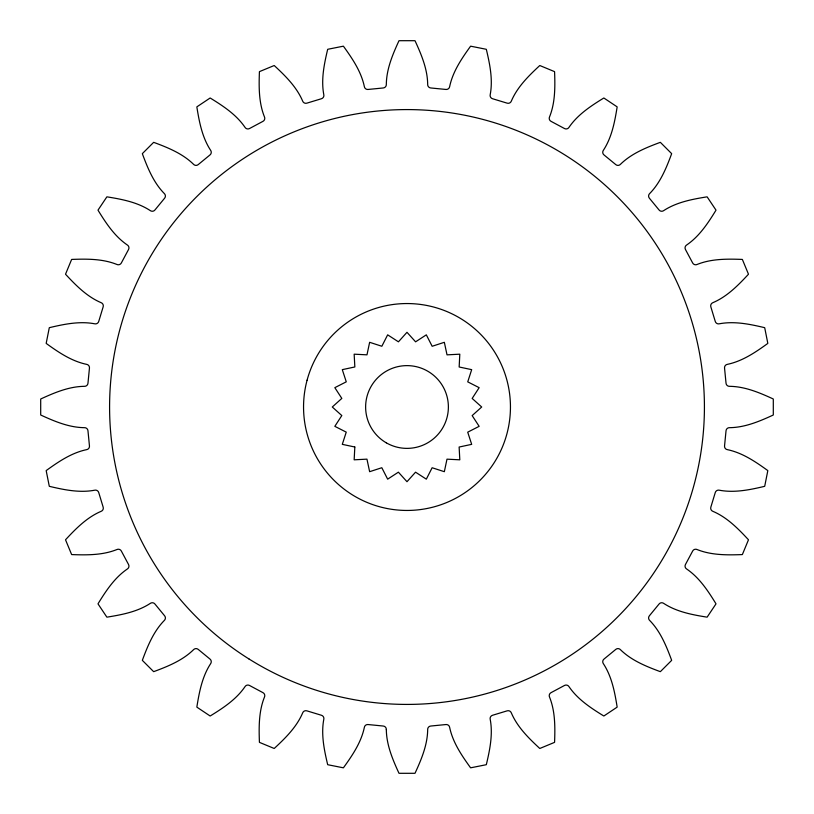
<?xml version="1.0" encoding="UTF-8"?>
<svg xmlns="http://www.w3.org/2000/svg" width="814" height="814" viewBox="0 0 814 814"><rect width="100%" height="100%" fill="white"/><g stroke="black" fill="none" stroke-linecap="round" stroke-linejoin="round"><path stroke-width="1.22" d="M386.324 729.619C386.487 744.983 392.684 759.554 398.992 773.3L415.008 773.3C421.316 759.554 427.513 744.983 427.676 729.619A3.388 3.388 0 0 1 430.83 726.027L445.869 724.552A3.388 3.388 0 0 1 449.664 727.451C452.818 742.49 461.742 755.565 470.604 767.826L486.314 764.702C489.814 749.979 493.05 734.482 490.221 719.393A3.388 3.388 0 0 1 492.612 715.252L507.071 710.866A3.388 3.388 0 0 1 511.365 712.972C517.389 727.106 528.693 738.186 539.784 748.483L554.578 742.358C555.138 727.238 555.29 711.405 549.562 697.15A3.388 3.388 0 0 1 551.109 692.622L564.428 685.5A3.388 3.388 0 0 1 569.047 686.731C577.716 699.419 590.964 708.088 603.846 716.015L617.165 707.122C614.763 692.185 611.833 676.627 603.428 663.766A3.388 3.388 0 0 1 604.059 659.025L615.73 649.44A3.388 3.388 0 0 1 620.512 649.745C631.481 660.49 646.163 666.412 660.347 671.672L671.672 660.347C666.412 646.163 660.49 631.481 649.745 620.512A3.388 3.388 0 0 1 649.44 615.73L659.025 604.059A3.388 3.388 0 0 1 663.766 603.428C676.627 611.833 692.185 614.763 707.122 617.165L716.015 603.846C708.088 590.964 699.419 577.716 686.731 569.047A3.388 3.388 0 0 1 685.5 564.428L692.622 551.109A3.388 3.388 0 0 1 697.15 549.562C711.405 555.29 727.238 555.138 742.358 554.578L748.483 539.784C738.186 528.693 727.106 517.389 712.972 511.365A3.388 3.388 0 0 1 710.866 507.071L715.252 492.612A3.388 3.388 0 0 1 719.393 490.221C734.482 493.05 749.979 489.814 764.702 486.314L767.826 470.604C755.565 461.742 742.49 452.818 727.451 449.664A3.388 3.388 0 0 1 724.552 445.869L726.027 430.83A3.388 3.388 0 0 1 729.619 427.676C744.983 427.513 759.554 421.316 773.3 415.008L773.3 398.992C759.554 392.684 744.983 386.487 729.619 386.324A3.388 3.388 0 0 1 726.027 383.17L724.552 368.132A3.388 3.388 0 0 1 727.451 364.336C742.49 361.182 755.565 352.259 767.826 343.396L764.702 327.686C749.979 324.186 734.482 320.95 719.393 323.779A3.388 3.388 0 0 1 715.252 321.388L710.866 306.929A3.388 3.388 0 0 1 712.972 302.635C727.106 296.611 738.186 285.307 748.483 274.216L742.358 259.422C727.238 258.862 711.405 258.71 697.15 264.438A3.388 3.388 0 0 1 692.622 262.891L685.5 249.572A3.388 3.388 0 0 1 686.731 244.953C699.419 236.284 708.088 223.036 716.015 210.154L707.122 196.835C692.185 199.237 676.627 202.167 663.766 210.572A3.388 3.388 0 0 1 659.025 209.941L649.44 198.27A3.388 3.388 0 0 1 649.745 193.488C660.49 182.519 666.412 167.837 671.672 153.653L660.347 142.328C646.163 147.588 631.481 153.51 620.512 164.255A3.388 3.388 0 0 1 615.73 164.56L604.059 154.975A3.388 3.388 0 0 1 603.428 150.234C611.833 137.373 614.763 121.815 617.165 106.878L603.846 97.985C590.964 105.912 577.716 114.581 569.047 127.269A3.388 3.388 0 0 1 564.428 128.5L551.109 121.378A3.388 3.388 0 0 1 549.562 116.85C555.29 102.595 555.138 86.762 554.578 71.642L539.784 65.517C528.693 75.814 517.389 86.895 511.365 101.028A3.388 3.388 0 0 1 507.071 103.134L492.612 98.748A3.388 3.388 0 0 1 490.221 94.607C493.05 79.518 489.814 64.021 486.314 49.298L470.604 46.174C461.742 58.435 452.818 71.51 449.664 86.549A3.388 3.388 0 0 1 445.869 89.448L430.83 87.973A3.388 3.388 0 0 1 427.676 84.381C427.513 69.017 421.316 54.446 415.008 40.7L398.992 40.7C392.684 54.446 386.487 69.017 386.324 84.381A3.388 3.388 0 0 1 383.17 87.973L368.132 89.448A3.388 3.388 0 0 1 364.336 86.549C361.182 71.51 352.259 58.435 343.396 46.174L327.686 49.298C324.186 64.021 320.95 79.518 323.779 94.607A3.388 3.388 0 0 1 321.388 98.748L306.929 103.134A3.388 3.388 0 0 1 302.635 101.028C296.611 86.895 285.307 75.814 274.216 65.517L259.422 71.642C258.862 86.762 258.71 102.595 264.438 116.85A3.388 3.388 0 0 1 262.891 121.378L249.572 128.5A3.388 3.388 0 0 1 244.953 127.269C236.284 114.581 223.036 105.912 210.154 97.985L196.835 106.878C199.237 121.815 202.167 137.373 210.572 150.234A3.388 3.388 0 0 1 209.941 154.975L198.27 164.56A3.388 3.388 0 0 1 193.488 164.255C182.519 153.51 167.837 147.588 153.653 142.328L142.328 153.653C147.588 167.837 153.51 182.519 164.255 193.488A3.388 3.388 0 0 1 164.56 198.27L154.975 209.941A3.388 3.388 0 0 1 150.234 210.572C137.373 202.167 121.815 199.237 106.878 196.835L97.985 210.154C105.912 223.036 114.581 236.284 127.269 244.953A3.388 3.388 0 0 1 128.5 249.572L121.378 262.891A3.388 3.388 0 0 1 116.85 264.438C102.595 258.71 86.762 258.862 71.642 259.422L65.517 274.216C75.814 285.307 86.895 296.611 101.028 302.635A3.388 3.388 0 0 1 103.134 306.929L98.748 321.388A3.388 3.388 0 0 1 94.607 323.779C79.518 320.95 64.021 324.186 49.298 327.686L46.174 343.396C58.435 352.259 71.51 361.182 86.549 364.336A3.388 3.388 0 0 1 89.448 368.132L87.973 383.17A3.388 3.388 0 0 1 84.381 386.324C69.017 386.487 54.446 392.684 40.7 398.992L40.7 415.008C54.446 421.316 69.017 427.513 84.381 427.676A3.388 3.388 0 0 1 87.973 430.83L89.448 445.869A3.388 3.388 0 0 1 86.549 449.664C71.51 452.818 58.435 461.742 46.174 470.604L49.298 486.314C64.021 489.814 79.518 493.05 94.607 490.221A3.388 3.388 0 0 1 98.748 492.612L103.134 507.071A3.388 3.388 0 0 1 101.028 511.365C86.895 517.389 75.814 528.693 65.517 539.784L71.642 554.578C86.762 555.138 102.595 555.29 116.85 549.562A3.388 3.388 0 0 1 121.378 551.109L128.5 564.428A3.388 3.388 0 0 1 127.269 569.047C114.581 577.716 105.912 590.964 97.985 603.846L106.878 617.165C121.815 614.763 137.373 611.833 150.234 603.428A3.388 3.388 0 0 1 154.975 604.059L164.56 615.73A3.388 3.388 0 0 1 164.255 620.512C153.51 631.481 147.588 646.163 142.328 660.347L153.653 671.672C167.837 666.412 182.519 660.49 193.488 649.745A3.388 3.388 0 0 1 198.27 649.44L209.941 659.025A3.388 3.388 0 0 1 210.572 663.766C202.167 676.627 199.237 692.185 196.835 707.122L210.154 716.015C223.036 708.088 236.284 699.419 244.953 686.731A3.388 3.388 0 0 1 249.572 685.5L262.891 692.622A3.388 3.388 0 0 1 264.438 697.15C258.71 711.405 258.862 727.238 259.422 742.358L274.216 748.483C285.307 738.186 296.611 727.106 302.635 712.972A3.388 3.388 0 0 1 306.929 710.866L321.388 715.252A3.388 3.388 0 0 1 323.779 719.393C320.95 734.482 324.186 749.979 327.686 764.702L343.396 767.826C352.259 755.565 361.182 742.49 364.336 727.451A3.388 3.388 0 0 1 368.132 724.552L383.17 726.027A3.388 3.388 0 0 1 386.324 729.619M354.823 447.008L354.161 459.818L366.951 459.147L369.637 471.693L381.817 467.724L387.657 479.161L398.392 472.171L406.99 481.705L415.547 472.181L426.322 479.161L432.132 467.745L444.342 471.693L446.988 459.167L459.808 459.818L459.127 447.039L471.682 444.352L467.714 432.173L479.151 426.333L472.161 415.598L481.695 407L472.171 398.443L479.151 387.668L467.735 381.858L471.682 369.648L459.157 366.992L459.808 354.182L447.018 354.853L444.342 342.307L432.163 346.276L426.322 334.839L415.588 341.829L406.99 332.295L398.433 341.819L387.657 334.839L381.847 346.255L369.637 342.307L366.982 354.833L354.161 354.182L354.843 366.961L342.297 369.648L346.265 381.827L334.829 387.668L341.819 398.402L332.285 407L341.809 415.557L334.829 426.333L346.245 432.142L342.297 444.352L354.823 447.008M307.071 380.23L306.797 381.278A103.449 103.449 0 0 0 306.797 432.722L307.071 433.77A103.449 103.449 0 0 0 380.23 506.929L381.278 507.203A103.449 103.449 0 0 0 432.722 507.203L433.77 506.929A103.449 103.449 0 0 0 506.929 433.77L507.203 432.722A103.449 103.449 0 0 0 507.203 381.278L506.929 380.23A103.449 103.449 0 0 0 433.77 307.071L432.722 306.797A103.449 103.449 0 0 0 381.278 306.797L380.23 307.071A103.449 103.449 0 0 0 307.071 380.23M248.911 658.923A297.425 297.425 0 0 0 704.222 417.948A297.425 297.425 0 0 0 267.867 144.129A297.425 297.425 0 0 0 248.911 658.923M386.314 442.836A41.382 41.382 0 0 0 448.382 407A41.382 41.382 0 0 0 386.314 371.164A41.382 41.382 0 0 0 386.314 442.836"/></g></svg>
